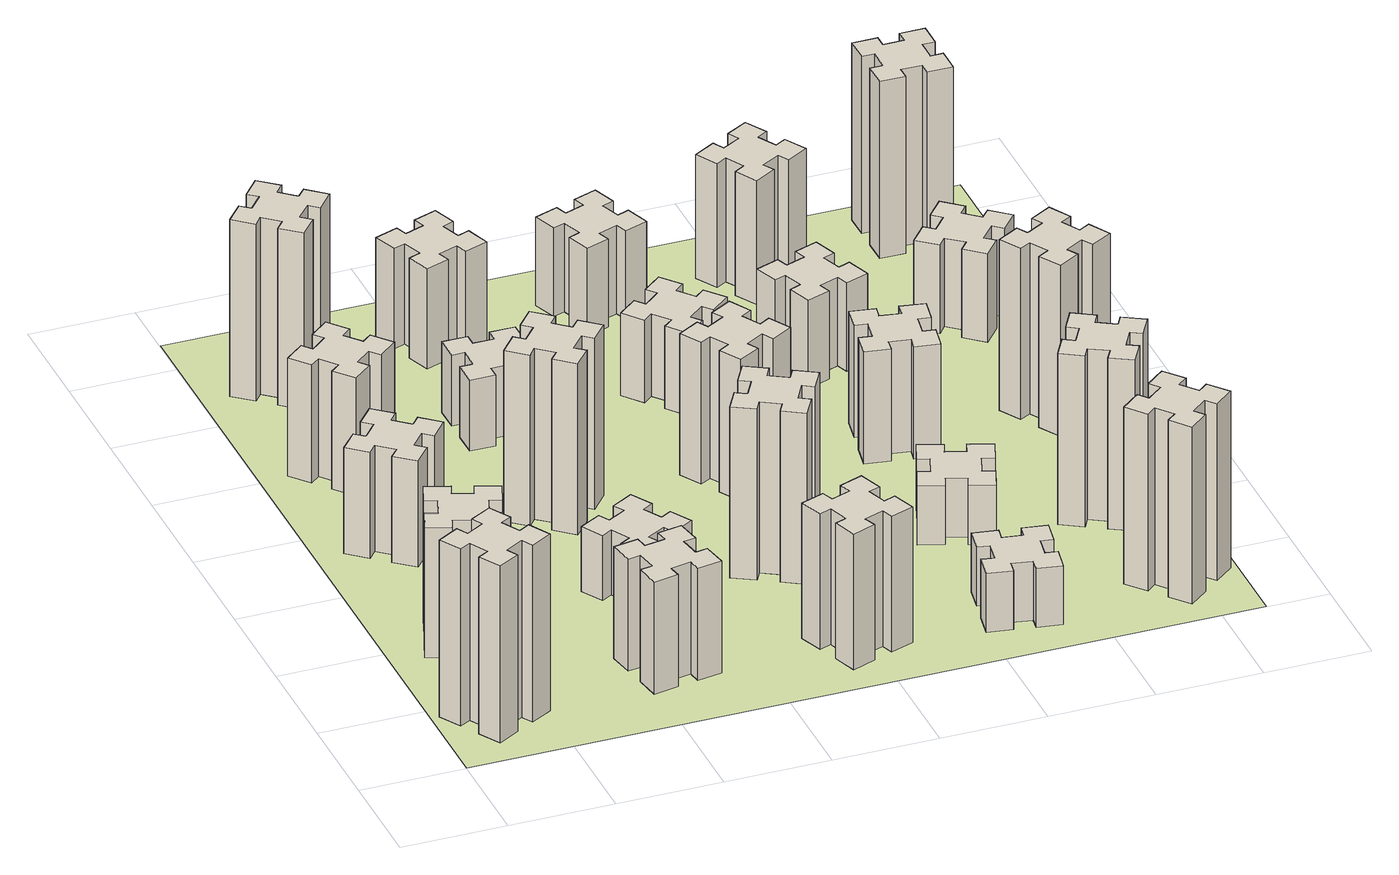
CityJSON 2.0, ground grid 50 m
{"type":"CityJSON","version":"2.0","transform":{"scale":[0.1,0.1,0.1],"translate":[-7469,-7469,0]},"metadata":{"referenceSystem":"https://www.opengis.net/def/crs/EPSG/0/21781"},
"CityObjects":{
"building1":{"type":"Building","attributes":{"class":"1000","function":"1000","usage":"1000","yearOfConstruction":2016,"roofType":"1000","measuredHeight":90,"storeysAboveGround":30,"storeysBelowGround":0},"geometry":[{"type":"Solid","lod":"1","boundaries":[[[[0,1,2,3,4,5,6,7,8,9,10,11,12,13,14,15,16,17,18,19]],[[17,16,20,21]],[[16,15,22,20]],[[15,14,23,22]],[[14,13,24,23]],[[13,12,25,24]],[[12,11,26,25]],[[11,10,27,26]],[[10,9,28,27]],[[9,8,29,28]],[[8,7,30,29]],[[7,6,31,30]],[[6,5,32,31]],[[5,4,33,32]],[[4,3,34,33]],[[3,2,35,34]],[[2,1,36,35]],[[1,0,37,36]],[[0,19,38,37]],[[19,18,39,38]],[[18,17,21,39]],[[24,25,26,27,28,29,30,31,32,33,34,35,36,37,38,39,21,20,22,23]]]]}]},
"building2":{"type":"Building","attributes":{"class":"1000","function":"1000","usage":"1000","yearOfConstruction":2016,"roofType":"1000","measuredHeight":66,"storeysAboveGround":30,"storeysBelowGround":0},"geometry":[{"type":"Solid","lod":"1","boundaries":[[[[40,41,42,43,44,45,46,47,48,49,50,51,52,53,54,55,56,57,58,59]],[[57,56,60,61]],[[56,55,62,60]],[[55,54,63,62]],[[54,53,64,63]],[[53,52,65,64]],[[52,51,66,65]],[[51,50,67,66]],[[50,49,68,67]],[[49,48,69,68]],[[48,47,70,69]],[[47,46,71,70]],[[46,45,72,71]],[[45,44,73,72]],[[44,43,74,73]],[[43,42,75,74]],[[42,41,76,75]],[[41,40,77,76]],[[40,59,78,77]],[[59,58,79,78]],[[58,57,61,79]],[[64,65,66,67,68,69,70,71,72,73,74,75,76,77,78,79,61,60,62,63]]]]}]},
"building3":{"type":"Building","attributes":{"class":"1000","function":"1000","usage":"1000","yearOfConstruction":2016,"roofType":"1000","measuredHeight":54,"storeysAboveGround":30,"storeysBelowGround":0},"geometry":[{"type":"Solid","lod":"1","boundaries":[[[[80,81,82,83,84,85,86,87,88,89,90,91,92,93,94,95,96,97,98,99]],[[97,96,100,101]],[[96,95,102,100]],[[95,94,103,102]],[[94,93,104,103]],[[93,92,105,104]],[[92,91,106,105]],[[91,90,107,106]],[[90,89,108,107]],[[89,88,109,108]],[[88,87,110,109]],[[87,86,111,110]],[[86,85,112,111]],[[85,84,113,112]],[[84,83,114,113]],[[83,82,115,114]],[[82,81,116,115]],[[81,80,117,116]],[[80,99,118,117]],[[99,98,119,118]],[[98,97,101,119]],[[104,105,106,107,108,109,110,111,112,113,114,115,116,117,118,119,101,100,102,103]]]]}]},
"building4":{"type":"Building","attributes":{"class":"1000","function":"1000","usage":"1000","yearOfConstruction":2016,"roofType":"1000","measuredHeight":60,"storeysAboveGround":30,"storeysBelowGround":0},"geometry":[{"type":"Solid","lod":"1","boundaries":[[[[120,121,122,123,124,125,126,127,128,129,130,131,132,133,134,135,136,137,138,139]],[[137,136,140,141]],[[136,135,142,140]],[[135,134,143,142]],[[134,133,144,143]],[[133,132,145,144]],[[132,131,146,145]],[[131,130,147,146]],[[130,129,148,147]],[[129,128,149,148]],[[128,127,150,149]],[[127,126,151,150]],[[126,125,152,151]],[[125,124,153,152]],[[124,123,154,153]],[[123,122,155,154]],[[122,121,156,155]],[[121,120,157,156]],[[120,139,158,157]],[[139,138,159,158]],[[138,137,141,159]],[[144,145,146,147,148,149,150,151,152,153,154,155,156,157,158,159,141,140,142,143]]]]}]},
"building5":{"type":"Building","attributes":{"class":"1000","function":"1000","usage":"1000","yearOfConstruction":2016,"roofType":"1000","measuredHeight":57,"storeysAboveGround":30,"storeysBelowGround":0},"geometry":[{"type":"Solid","lod":"1","boundaries":[[[[160,161,162,163,164,165,166,167,168,169,170,171,172,173,174,175,176,177,178,179]],[[177,176,180,181]],[[176,175,182,180]],[[175,174,183,182]],[[174,173,184,183]],[[173,172,185,184]],[[172,171,186,185]],[[171,170,187,186]],[[170,169,188,187]],[[169,168,189,188]],[[168,167,190,189]],[[167,166,191,190]],[[166,165,192,191]],[[165,164,193,192]],[[164,163,194,193]],[[163,162,195,194]],[[162,161,196,195]],[[161,160,197,196]],[[160,179,198,197]],[[179,178,199,198]],[[178,177,181,199]],[[184,185,186,187,188,189,190,191,192,193,194,195,196,197,198,199,181,180,182,183]]]]}]},
"building6":{"type":"Building","attributes":{"class":"1000","function":"1000","usage":"1000","yearOfConstruction":2016,"roofType":"1000","measuredHeight":90,"storeysAboveGround":30,"storeysBelowGround":0},"geometry":[{"type":"Solid","lod":"1","boundaries":[[[[200,201,202,203,204,205,206,207,208,209,210,211,212,213,214,215,216,217,218,219]],[[217,216,220,221]],[[216,215,222,220]],[[215,214,223,222]],[[214,213,224,223]],[[213,212,225,224]],[[212,211,226,225]],[[211,210,227,226]],[[210,209,228,227]],[[209,208,229,228]],[[208,207,230,229]],[[207,206,231,230]],[[206,205,232,231]],[[205,204,233,232]],[[204,203,234,233]],[[203,202,235,234]],[[202,201,236,235]],[[201,200,237,236]],[[200,219,238,237]],[[219,218,239,238]],[[218,217,221,239]],[[224,225,226,227,228,229,230,231,232,233,234,235,236,237,238,239,221,220,222,223]]]]}]},
"building7":{"type":"Building","attributes":{"class":"1000","function":"1000","usage":"1000","yearOfConstruction":2016,"roofType":"1000","measuredHeight":33,"storeysAboveGround":30,"storeysBelowGround":0},"geometry":[{"type":"Solid","lod":"1","boundaries":[[[[240,241,242,243,244,245,246,247,248,249,250,251,252,253,254,255,256,257,258,259]],[[257,256,260,261]],[[256,255,262,260]],[[255,254,263,262]],[[254,253,264,263]],[[253,252,265,264]],[[252,251,266,265]],[[251,250,267,266]],[[250,249,268,267]],[[249,248,269,268]],[[248,247,270,269]],[[247,246,271,270]],[[246,245,272,271]],[[245,244,273,272]],[[244,243,274,273]],[[243,242,275,274]],[[242,241,276,275]],[[241,240,277,276]],[[240,259,278,277]],[[259,258,279,278]],[[258,257,261,279]],[[264,265,266,267,268,269,270,271,272,273,274,275,276,277,278,279,261,260,262,263]]]]}]},
"building8":{"type":"Building","attributes":{"class":"1000","function":"1000","usage":"1000","yearOfConstruction":2016,"roofType":"1000","measuredHeight":87,"storeysAboveGround":30,"storeysBelowGround":0},"geometry":[{"type":"Solid","lod":"1","boundaries":[[[[280,281,282,283,284,285,286,287,288,289,290,291,292,293,294,295,296,297,298,299]],[[297,296,300,301]],[[296,295,302,300]],[[295,294,303,302]],[[294,293,304,303]],[[293,292,305,304]],[[292,291,306,305]],[[291,290,307,306]],[[290,289,308,307]],[[289,288,309,308]],[[288,287,310,309]],[[287,286,311,310]],[[286,285,312,311]],[[285,284,313,312]],[[284,283,314,313]],[[283,282,315,314]],[[282,281,316,315]],[[281,280,317,316]],[[280,299,318,317]],[[299,298,319,318]],[[298,297,301,319]],[[304,305,306,307,308,309,310,311,312,313,314,315,316,317,318,319,301,300,302,303]]]]}]},
"building9":{"type":"Building","attributes":{"class":"1000","function":"1000","usage":"1000","yearOfConstruction":2016,"roofType":"1000","measuredHeight":36,"storeysAboveGround":30,"storeysBelowGround":0},"geometry":[{"type":"Solid","lod":"1","boundaries":[[[[320,321,322,323,324,325,326,327,328,329,330,331,332,333,334,335,336,337,338,339]],[[337,336,340,341]],[[336,335,342,340]],[[335,334,343,342]],[[334,333,344,343]],[[333,332,345,344]],[[332,331,346,345]],[[331,330,347,346]],[[330,329,348,347]],[[329,328,349,348]],[[328,327,350,349]],[[327,326,351,350]],[[326,325,352,351]],[[325,324,353,352]],[[324,323,354,353]],[[323,322,355,354]],[[322,321,356,355]],[[321,320,357,356]],[[320,339,358,357]],[[339,338,359,358]],[[338,337,341,359]],[[344,345,346,347,348,349,350,351,352,353,354,355,356,357,358,359,341,340,342,343]]]]}]},
"building10":{"type":"Building","attributes":{"class":"1000","function":"1000","usage":"1000","yearOfConstruction":2016,"roofType":"1000","measuredHeight":69,"storeysAboveGround":30,"storeysBelowGround":0},"geometry":[{"type":"Solid","lod":"1","boundaries":[[[[360,361,362,363,364,365,366,367,368,369,370,371,372,373,374,375,376,377,378,379]],[[377,376,380,381]],[[376,375,382,380]],[[375,374,383,382]],[[374,373,384,383]],[[373,372,385,384]],[[372,371,386,385]],[[371,370,387,386]],[[370,369,388,387]],[[369,368,389,388]],[[368,367,390,389]],[[367,366,391,390]],[[366,365,392,391]],[[365,364,393,392]],[[364,363,394,393]],[[363,362,395,394]],[[362,361,396,395]],[[361,360,397,396]],[[360,379,398,397]],[[379,378,399,398]],[[378,377,381,399]],[[384,385,386,387,388,389,390,391,392,393,394,395,396,397,398,399,381,380,382,383]]]]}]},
"building11":{"type":"Building","attributes":{"class":"1000","function":"1000","usage":"1000","yearOfConstruction":2016,"roofType":"1000","measuredHeight":51,"storeysAboveGround":30,"storeysBelowGround":0},"geometry":[{"type":"Solid","lod":"1","boundaries":[[[[400,401,402,403,404,405,406,407,408,409,410,411,412,413,414,415,416,417,418,419]],[[417,416,420,421]],[[416,415,422,420]],[[415,414,423,422]],[[414,413,424,423]],[[413,412,425,424]],[[412,411,426,425]],[[411,410,427,426]],[[410,409,428,427]],[[409,408,429,428]],[[408,407,430,429]],[[407,406,431,430]],[[406,405,432,431]],[[405,404,433,432]],[[404,403,434,433]],[[403,402,435,434]],[[402,401,436,435]],[[401,400,437,436]],[[400,419,438,437]],[[419,418,439,438]],[[418,417,421,439]],[[424,425,426,427,428,429,430,431,432,433,434,435,436,437,438,439,421,420,422,423]]]]}]},
"building12":{"type":"Building","attributes":{"class":"1000","function":"1000","usage":"1000","yearOfConstruction":2016,"roofType":"1000","measuredHeight":87,"storeysAboveGround":30,"storeysBelowGround":0},"geometry":[{"type":"Solid","lod":"1","boundaries":[[[[440,441,442,443,444,445,446,447,448,449,450,451,452,453,454,455,456,457,458,459]],[[457,456,460,461]],[[456,455,462,460]],[[455,454,463,462]],[[454,453,464,463]],[[453,452,465,464]],[[452,451,466,465]],[[451,450,467,466]],[[450,449,468,467]],[[449,448,469,468]],[[448,447,470,469]],[[447,446,471,470]],[[446,445,472,471]],[[445,444,473,472]],[[444,443,474,473]],[[443,442,475,474]],[[442,441,476,475]],[[441,440,477,476]],[[440,459,478,477]],[[459,458,479,478]],[[458,457,461,479]],[[464,465,466,467,468,469,470,471,472,473,474,475,476,477,478,479,461,460,462,463]]]]}]},
"building13":{"type":"Building","attributes":{"class":"1000","function":"1000","usage":"1000","yearOfConstruction":2016,"roofType":"1000","measuredHeight":72,"storeysAboveGround":30,"storeysBelowGround":0},"geometry":[{"type":"Solid","lod":"1","boundaries":[[[[480,481,482,483,484,485,486,487,488,489,490,491,492,493,494,495,496,497,498,499]],[[497,496,500,501]],[[496,495,502,500]],[[495,494,503,502]],[[494,493,504,503]],[[493,492,505,504]],[[492,491,506,505]],[[491,490,507,506]],[[490,489,508,507]],[[489,488,509,508]],[[488,487,510,509]],[[487,486,511,510]],[[486,485,512,511]],[[485,484,513,512]],[[484,483,514,513]],[[483,482,515,514]],[[482,481,516,515]],[[481,480,517,516]],[[480,499,518,517]],[[499,498,519,518]],[[498,497,501,519]],[[504,505,506,507,508,509,510,511,512,513,514,515,516,517,518,519,501,500,502,503]]]]}]},
"building14":{"type":"Building","attributes":{"class":"1000","function":"1000","usage":"1000","yearOfConstruction":2016,"roofType":"1000","measuredHeight":42,"storeysAboveGround":30,"storeysBelowGround":0},"geometry":[{"type":"Solid","lod":"1","boundaries":[[[[520,521,522,523,524,525,526,527,528,529,530,531,532,533,534,535,536,537,538,539]],[[537,536,540,541]],[[536,535,542,540]],[[535,534,543,542]],[[534,533,544,543]],[[533,532,545,544]],[[532,531,546,545]],[[531,530,547,546]],[[530,529,548,547]],[[529,528,549,548]],[[528,527,550,549]],[[527,526,551,550]],[[526,525,552,551]],[[525,524,553,552]],[[524,523,554,553]],[[523,522,555,554]],[[522,521,556,555]],[[521,520,557,556]],[[520,539,558,557]],[[539,538,559,558]],[[538,537,541,559]],[[544,545,546,547,548,549,550,551,552,553,554,555,556,557,558,559,541,540,542,543]]]]}]},
"building15":{"type":"Building","attributes":{"class":"1000","function":"1000","usage":"1000","yearOfConstruction":2016,"roofType":"1000","measuredHeight":30,"storeysAboveGround":30,"storeysBelowGround":0},"geometry":[{"type":"Solid","lod":"1","boundaries":[[[[560,561,562,563,564,565,566,567,568,569,570,571,572,573,574,575,576,577,578,579]],[[577,576,580,581]],[[576,575,582,580]],[[575,574,583,582]],[[574,573,584,583]],[[573,572,585,584]],[[572,571,586,585]],[[571,570,587,586]],[[570,569,588,587]],[[569,568,589,588]],[[568,567,590,589]],[[567,566,591,590]],[[566,565,592,591]],[[565,564,593,592]],[[564,563,594,593]],[[563,562,595,594]],[[562,561,596,595]],[[561,560,597,596]],[[560,579,598,597]],[[579,578,599,598]],[[578,577,581,599]],[[584,585,586,587,588,589,590,591,592,593,594,595,596,597,598,599,581,580,582,583]]]]}]},
"building16":{"type":"Building","attributes":{"class":"1000","function":"1000","usage":"1000","yearOfConstruction":2016,"roofType":"1000","measuredHeight":45,"storeysAboveGround":30,"storeysBelowGround":0},"geometry":[{"type":"Solid","lod":"1","boundaries":[[[[600,601,602,603,604,605,606,607,608,609,610,611,612,613,614,615,616,617,618,619]],[[617,616,620,621]],[[616,615,622,620]],[[615,614,623,622]],[[614,613,624,623]],[[613,612,625,624]],[[612,611,626,625]],[[611,610,627,626]],[[610,609,628,627]],[[609,608,629,628]],[[608,607,630,629]],[[607,606,631,630]],[[606,605,632,631]],[[605,604,633,632]],[[604,603,634,633]],[[603,602,635,634]],[[602,601,636,635]],[[601,600,637,636]],[[600,619,638,637]],[[619,618,639,638]],[[618,617,621,639]],[[624,625,626,627,628,629,630,631,632,633,634,635,636,637,638,639,621,620,622,623]]]]}]},
"building17":{"type":"Building","attributes":{"class":"1000","function":"1000","usage":"1000","yearOfConstruction":2016,"roofType":"1000","measuredHeight":30,"storeysAboveGround":30,"storeysBelowGround":0},"geometry":[{"type":"Solid","lod":"1","boundaries":[[[[640,641,642,643,644,645,646,647,648,649,650,651,652,653,654,655,656,657,658,659]],[[657,656,660,661]],[[656,655,662,660]],[[655,654,663,662]],[[654,653,664,663]],[[653,652,665,664]],[[652,651,666,665]],[[651,650,667,666]],[[650,649,668,667]],[[649,648,669,668]],[[648,647,670,669]],[[647,646,671,670]],[[646,645,672,671]],[[645,644,673,672]],[[644,643,674,673]],[[643,642,675,674]],[[642,641,676,675]],[[641,640,677,676]],[[640,659,678,677]],[[659,658,679,678]],[[658,657,661,679]],[[664,665,666,667,668,669,670,671,672,673,674,675,676,677,678,679,661,660,662,663]]]]}]},
"building18":{"type":"Building","attributes":{"class":"1000","function":"1000","usage":"1000","yearOfConstruction":2016,"roofType":"1000","measuredHeight":57,"storeysAboveGround":30,"storeysBelowGround":0},"geometry":[{"type":"Solid","lod":"1","boundaries":[[[[680,681,682,683,684,685,686,687,688,689,690,691,692,693,694,695,696,697,698,699]],[[697,696,700,701]],[[696,695,702,700]],[[695,694,703,702]],[[694,693,704,703]],[[693,692,705,704]],[[692,691,706,705]],[[691,690,707,706]],[[690,689,708,707]],[[689,688,709,708]],[[688,687,710,709]],[[687,686,711,710]],[[686,685,712,711]],[[685,684,713,712]],[[684,683,714,713]],[[683,682,715,714]],[[682,681,716,715]],[[681,680,717,716]],[[680,699,718,717]],[[699,698,719,718]],[[698,697,701,719]],[[704,705,706,707,708,709,710,711,712,713,714,715,716,717,718,719,701,700,702,703]]]]}]},
"building19":{"type":"Building","attributes":{"class":"1000","function":"1000","usage":"1000","yearOfConstruction":2016,"roofType":"1000","measuredHeight":45,"storeysAboveGround":30,"storeysBelowGround":0},"geometry":[{"type":"Solid","lod":"1","boundaries":[[[[720,721,722,723,724,725,726,727,728,729,730,731,732,733,734,735,736,737,738,739]],[[737,736,740,741]],[[736,735,742,740]],[[735,734,743,742]],[[734,733,744,743]],[[733,732,745,744]],[[732,731,746,745]],[[731,730,747,746]],[[730,729,748,747]],[[729,728,749,748]],[[728,727,750,749]],[[727,726,751,750]],[[726,725,752,751]],[[725,724,753,752]],[[724,723,754,753]],[[723,722,755,754]],[[722,721,756,755]],[[721,720,757,756]],[[720,739,758,757]],[[739,738,759,758]],[[738,737,741,759]],[[744,745,746,747,748,749,750,751,752,753,754,755,756,757,758,759,741,740,742,743]]]]}]},
"building20":{"type":"Building","attributes":{"class":"1000","function":"1000","usage":"1000","yearOfConstruction":2016,"roofType":"1000","measuredHeight":90,"storeysAboveGround":30,"storeysBelowGround":0},"geometry":[{"type":"Solid","lod":"1","boundaries":[[[[760,761,762,763,764,765,766,767,768,769,770,771,772,773,774,775,776,777,778,779]],[[777,776,780,781]],[[776,775,782,780]],[[775,774,783,782]],[[774,773,784,783]],[[773,772,785,784]],[[772,771,786,785]],[[771,770,787,786]],[[770,769,788,787]],[[769,768,789,788]],[[768,767,790,789]],[[767,766,791,790]],[[766,765,792,791]],[[765,764,793,792]],[[764,763,794,793]],[[763,762,795,794]],[[762,761,796,795]],[[761,760,797,796]],[[760,779,798,797]],[[779,778,799,798]],[[778,777,781,799]],[[784,785,786,787,788,789,790,791,792,793,794,795,796,797,798,799,781,780,782,783]]]]}]},
"building21":{"type":"Building","attributes":{"class":"1000","function":"1000","usage":"1000","yearOfConstruction":2016,"roofType":"1000","measuredHeight":63,"storeysAboveGround":30,"storeysBelowGround":0},"geometry":[{"type":"Solid","lod":"1","boundaries":[[[[800,801,802,803,804,805,806,807,808,809,810,811,812,813,814,815,816,817,818,819]],[[817,816,820,821]],[[816,815,822,820]],[[815,814,823,822]],[[814,813,824,823]],[[813,812,825,824]],[[812,811,826,825]],[[811,810,827,826]],[[810,809,828,827]],[[809,808,829,828]],[[808,807,830,829]],[[807,806,831,830]],[[806,805,832,831]],[[805,804,833,832]],[[804,803,834,833]],[[803,802,835,834]],[[802,801,836,835]],[[801,800,837,836]],[[800,819,838,837]],[[819,818,839,838]],[[818,817,821,839]],[[824,825,826,827,828,829,830,831,832,833,834,835,836,837,838,839,821,820,822,823]]]]}]},
"building22":{"type":"Building","attributes":{"class":"1000","function":"1000","usage":"1000","yearOfConstruction":2016,"roofType":"1000","measuredHeight":87,"storeysAboveGround":30,"storeysBelowGround":0},"geometry":[{"type":"Solid","lod":"1","boundaries":[[[[840,841,842,843,844,845,846,847,848,849,850,851,852,853,854,855,856,857,858,859]],[[857,856,860,861]],[[856,855,862,860]],[[855,854,863,862]],[[854,853,864,863]],[[853,852,865,864]],[[852,851,866,865]],[[851,850,867,866]],[[850,849,868,867]],[[849,848,869,868]],[[848,847,870,869]],[[847,846,871,870]],[[846,845,872,871]],[[845,844,873,872]],[[844,843,874,873]],[[843,842,875,874]],[[842,841,876,875]],[[841,840,877,876]],[[840,859,878,877]],[[859,858,879,878]],[[858,857,861,879]],[[864,865,866,867,868,869,870,871,872,873,874,875,876,877,878,879,861,860,862,863]]]]}]},
"building23":{"type":"Building","attributes":{"class":"1000","function":"1000","usage":"1000","yearOfConstruction":2016,"roofType":"1000","measuredHeight":87,"storeysAboveGround":30,"storeysBelowGround":0},"geometry":[{"type":"Solid","lod":"1","boundaries":[[[[880,881,882,883,884,885,886,887,888,889,890,891,892,893,894,895,896,897,898,899]],[[897,896,900,901]],[[896,895,902,900]],[[895,894,903,902]],[[894,893,904,903]],[[893,892,905,904]],[[892,891,906,905]],[[891,890,907,906]],[[890,889,908,907]],[[889,888,909,908]],[[888,887,910,909]],[[887,886,911,910]],[[886,885,912,911]],[[885,884,913,912]],[[884,883,914,913]],[[883,882,915,914]],[[882,881,916,915]],[[881,880,917,916]],[[880,899,918,917]],[[899,898,919,918]],[[898,897,901,919]],[[904,905,906,907,908,909,910,911,912,913,914,915,916,917,918,919,901,900,902,903]]]]}]},
"building24":{"type":"Building","attributes":{"class":"1000","function":"1000","usage":"1000","yearOfConstruction":2016,"roofType":"1000","measuredHeight":45,"storeysAboveGround":30,"storeysBelowGround":0},"geometry":[{"type":"Solid","lod":"1","boundaries":[[[[920,921,922,923,924,925,926,927,928,929,930,931,932,933,934,935,936,937,938,939]],[[937,936,940,941]],[[936,935,942,940]],[[935,934,943,942]],[[934,933,944,943]],[[933,932,945,944]],[[932,931,946,945]],[[931,930,947,946]],[[930,929,948,947]],[[929,928,949,948]],[[928,927,950,949]],[[927,926,951,950]],[[926,925,952,951]],[[925,924,953,952]],[[924,923,954,953]],[[923,922,955,954]],[[922,921,956,955]],[[921,920,957,956]],[[920,939,958,957]],[[939,938,959,958]],[[938,937,941,959]],[[944,945,946,947,948,949,950,951,952,953,954,955,956,957,958,959,941,940,942,943]]]]}]},
"building25":{"type":"Building","attributes":{"class":"1000","function":"1000","usage":"1000","yearOfConstruction":2016,"roofType":"1000","measuredHeight":90,"storeysAboveGround":30,"storeysBelowGround":0},"geometry":[{"type":"Solid","lod":"1","boundaries":[[[[960,961,962,963,964,965,966,967,968,969,970,971,972,973,974,975,976,977,978,979]],[[977,976,980,981]],[[976,975,982,980]],[[975,974,983,982]],[[974,973,984,983]],[[973,972,985,984]],[[972,971,986,985]],[[971,970,987,986]],[[970,969,988,987]],[[969,968,989,988]],[[968,967,990,989]],[[967,966,991,990]],[[966,965,992,991]],[[965,964,993,992]],[[964,963,994,993]],[[963,962,995,994]],[[962,961,996,995]],[[961,960,997,996]],[[960,979,998,997]],[[979,978,999,998]],[[978,977,981,999]],[[984,985,986,987,988,989,990,991,992,993,994,995,996,997,998,999,981,980,982,983]]]]}]},
"landuse1":{"type":"LandUse","attributes":{"name":"plot1","function":"1010"},"geometry":[{"type":"MultiSurface","lod":"1","boundaries":[[[1000,1001,1002,1003]]]}]}
},
"vertices":[
[155,364,0],[205,277,0],[153,247,0],[213,143,0],[317,203,0],[287,255,0],[374,305,0],[404,253,0],[508,313,0],[448,417,0],[396,387,0],[346,474,0],[398,504,0],[338,608,0],[234,548,0],[264,496,0],[177,446,0],[147,498,0],[43,438,0],[103,334,0],[177,446,900],[147,498,900],[264,496,900],[234,548,900],[338,608,900],[398,504,900],[346,474,900],[396,387,900],[448,417,900],[508,313,900],[404,253,900],[374,305,900],[287,255,900],[317,203,900],[213,143,900],[153,247,900],[205,277,900],[155,364,900],[103,334,900],[43,438,900],
[289,1100,0],[255,1006,0],[199,1027,0],[157,914,0],[270,873,0],[291,929,0],[385,895,0],[364,839,0],[477,797,0],[518,910,0],[462,931,0],[496,1025,0],[552,1004,0],[593,1117,0],[480,1158,0],[460,1102,0],[366,1136,0],[387,1192,0],[274,1233,0],[233,1120,0],[366,1136,660],[387,1192,660],[460,1102,660],[480,1158,660],[593,1117,660],[552,1004,660],[496,1025,660],[462,931,660],[518,910,660],[477,797,660],[364,839,660],[385,895,660],[291,929,660],[270,873,660],[157,914,660],[199,1027,660],[255,1006,660],[289,1100,660],[233,1120,660],[274,1233,660],
[484,1907,0],[408,1972,0],[446,2018,0],[354,2095,0],[277,2003,0],[323,1964,0],[259,1888,0],[213,1926,0],[136,1834,0],[228,1757,0],[266,1803,0],[343,1739,0],[304,1693,0],[396,1616,0],[473,1708,0],[427,1746,0],[492,1823,0],[538,1784,0],[615,1876,0],[523,1953,0],[492,1823,540],[538,1784,540],[427,1746,540],[473,1708,540],[396,1616,540],[304,1693,540],[343,1739,540],[266,1803,540],[228,1757,540],[136,1834,540],[213,1926,540],[259,1888,540],[323,1964,540],[277,2003,540],[354,2095,540],[446,2018,540],[408,1972,540],[484,1907,540],[523,1953,540],[615,1876,540],
[492,2528,0],[427,2604,0],[473,2643,0],[396,2735,0],[304,2658,0],[343,2612,0],[266,2547,0],[228,2593,0],[136,2516,0],[213,2424,0],[259,2463,0],[323,2386,0],[277,2348,0],[354,2256,0],[446,2333,0],[408,2379,0],[484,2443,0],[523,2397,0],[615,2474,0],[538,2566,0],[484,2443,600],[523,2397,600],[408,2379,600],[446,2333,600],[354,2256,600],[277,2348,600],[323,2386,600],[259,2463,600],[213,2424,600],[136,2516,600],[228,2593,600],[266,2547,600],[343,2612,600],[304,2658,600],[396,2735,600],[473,2643,600],[427,2604,600],[492,2528,600],[538,2566,600],[615,2474,600],
[1085,358,0],[1184,376,0],[1194,317,0],[1312,337,0],[1291,456,0],[1232,445,0],[1215,544,0],[1274,554,0],[1253,672,0],[1135,651,0],[1145,592,0],[1047,575,0],[1037,634,0],[918,613,0],[939,495,0],[998,505,0],[1016,407,0],[957,397,0],[977,278,0],[1096,299,0],[1016,407,570],[957,397,570],[998,505,570],[939,495,570],[918,613,570],[1037,634,570],[1047,575,570],[1145,592,570],[1135,651,570],[1253,672,570],[1274,554,570],[1215,544,570],[1232,445,570],[1291,456,570],[1312,337,570],[1194,317,570],[1184,376,570],[1085,358,570],[1096,299,570],[977,278,570],
[484,3287,0],[408,3352,0],[446,3398,0],[354,3475,0],[277,3383,0],[323,3344,0],[259,3268,0],[213,3306,0],[136,3214,0],[228,3137,0],[266,3183,0],[343,3119,0],[304,3073,0],[396,2996,0],[473,3088,0],[427,3126,0],[492,3203,0],[538,3164,0],[615,3256,0],[523,3333,0],[492,3203,900],[538,3164,900],[427,3126,900],[473,3088,900],[396,2996,900],[304,3073,900],[343,3119,900],[266,3183,900],[228,3137,900],[136,3214,900],[213,3306,900],[259,3268,900],[323,3344,900],[277,3383,900],[354,3475,900],[446,3398,900],[408,3352,900],[484,3287,900],[523,3333,900],[615,3256,900],
[1204,1236,0],[1117,1186,0],[1087,1238,0],[983,1178,0],[1043,1074,0],[1095,1104,0],[1145,1017,0],[1093,987,0],[1153,883,0],[1257,943,0],[1227,995,0],[1314,1045,0],[1344,993,0],[1448,1053,0],[1388,1157,0],[1336,1127,0],[1286,1214,0],[1338,1244,0],[1278,1348,0],[1174,1288,0],[1286,1214,330],[1338,1244,330],[1336,1127,330],[1388,1157,330],[1448,1053,330],[1344,993,330],[1314,1045,330],[1227,995,330],[1257,943,330],[1153,883,330],[1093,987,330],[1145,1017,330],[1095,1104,330],[1043,1074,330],[983,1178,330],[1087,1238,330],[1117,1186,330],[1204,1236,330],[1174,1288,330],[1278,1348,330],
[1006,1803,0],[1083,1739,0],[1044,1693,0],[1136,1616,0],[1213,1708,0],[1167,1746,0],[1232,1823,0],[1278,1784,0],[1355,1876,0],[1263,1953,0],[1224,1907,0],[1148,1972,0],[1186,2018,0],[1094,2095,0],[1017,2003,0],[1063,1964,0],[999,1888,0],[953,1926,0],[876,1834,0],[968,1757,0],[999,1888,870],[953,1926,870],[1063,1964,870],[1017,2003,870],[1094,2095,870],[1186,2018,870],[1148,1972,870],[1224,1907,870],[1263,1953,870],[1355,1876,870],[1278,1784,870],[1232,1823,870],[1167,1746,870],[1213,1708,870],[1136,1616,870],[1044,1693,870],[1083,1739,870],[1006,1803,870],[968,1757,870],[876,1834,870],
[1165,2705,0],[1065,2705,0],[1065,2765,0],[945,2765,0],[945,2645,0],[1005,2645,0],[1005,2545,0],[945,2545,0],[945,2425,0],[1065,2425,0],[1065,2485,0],[1165,2485,0],[1165,2425,0],[1285,2425,0],[1285,2545,0],[1225,2545,0],[1225,2645,0],[1285,2645,0],[1285,2765,0],[1165,2765,0],[1225,2645,360],[1285,2645,360],[1225,2545,360],[1285,2545,360],[1285,2425,360],[1165,2425,360],[1165,2485,360],[1065,2485,360],[1065,2425,360],[945,2425,360],[945,2545,360],[1005,2545,360],[1005,2645,360],[945,2645,360],[945,2765,360],[1065,2765,360],[1065,2705,360],[1165,2705,360],[1165,2765,360],[1285,2765,360],
[1965,496,0],[1871,462,0],[1850,518,0],[1737,477,0],[1779,364,0],[1835,385,0],[1869,291,0],[1813,270,0],[1854,157,0],[1967,199,0],[1946,255,0],[2040,289,0],[2060,233,0],[2173,274,0],[2132,387,0],[2076,366,0],[2042,460,0],[2098,480,0],[2057,593,0],[1944,552,0],[2042,460,690],[2098,480,690],[2076,366,690],[2132,387,690],[2173,274,690],[2060,233,690],[2040,289,690],[1946,255,690],[1967,199,690],[1854,157,690],[1813,270,690],[1869,291,690],[1835,385,690],[1779,364,690],[1737,477,690],[1850,518,690],[1871,462,690],[1965,496,690],[1944,552,690],[2057,593,690],
[1125,3456,0],[1031,3422,0],[1010,3478,0],[897,3437,0],[939,3324,0],[995,3345,0],[1029,3251,0],[973,3230,0],[1014,3117,0],[1127,3159,0],[1106,3215,0],[1200,3249,0],[1220,3193,0],[1333,3234,0],[1292,3347,0],[1236,3326,0],[1202,3420,0],[1258,3440,0],[1217,3553,0],[1104,3512,0],[1202,3420,510],[1258,3440,510],[1236,3326,510],[1292,3347,510],[1333,3234,510],[1220,3193,510],[1200,3249,510],[1106,3215,510],[1127,3159,510],[1014,3117,510],[973,3230,510],[1029,3251,510],[995,3345,510],[939,3324,510],[897,3437,510],[1010,3478,510],[1031,3422,510],[1125,3456,510],[1104,3512,510],[1217,3553,510],
[1926,1017,0],[1976,1104,0],[2028,1074,0],[2088,1178,0],[1984,1238,0],[1954,1186,0],[1867,1236,0],[1897,1288,0],[1793,1348,0],[1733,1244,0],[1785,1214,0],[1735,1127,0],[1683,1157,0],[1623,1053,0],[1727,993,0],[1757,1045,0],[1844,995,0],[1814,943,0],[1918,883,0],[1978,987,0],[1844,995,870],[1814,943,870],[1757,1045,870],[1727,993,870],[1623,1053,870],[1683,1157,870],[1735,1127,870],[1785,1214,870],[1733,1244,870],[1793,1348,870],[1897,1288,870],[1867,1236,870],[1954,1186,870],[1984,1238,870],[2088,1178,870],[2028,1074,870],[1976,1104,870],[1926,1017,870],[1978,987,870],[1918,883,870],
[1967,1735,0],[2054,1785,0],[2084,1733,0],[2188,1793,0],[2128,1897,0],[2076,1867,0],[2026,1954,0],[2078,1984,0],[2018,2088,0],[1914,2028,0],[1944,1976,0],[1857,1926,0],[1827,1978,0],[1723,1918,0],[1783,1814,0],[1835,1844,0],[1885,1757,0],[1833,1727,0],[1893,1623,0],[1997,1683,0],[1885,1757,720],[1833,1727,720],[1835,1844,720],[1783,1814,720],[1723,1918,720],[1827,1978,720],[1857,1926,720],[1944,1976,720],[1914,2028,720],[2018,2088,720],[2078,1984,720],[2026,1954,720],[2076,1867,720],[2128,1897,720],[2188,1793,720],[2084,1733,720],[2054,1785,720],[1967,1735,720],[1997,1683,720],[1893,1623,720],
[1988,2479,0],[2064,2543,0],[2103,2497,0],[2195,2574,0],[2118,2666,0],[2072,2628,0],[2007,2704,0],[2053,2743,0],[1976,2835,0],[1884,2758,0],[1923,2712,0],[1846,2647,0],[1808,2693,0],[1716,2616,0],[1793,2524,0],[1839,2563,0],[1903,2486,0],[1857,2448,0],[1934,2356,0],[2026,2433,0],[1903,2486,420],[1857,2448,420],[1839,2563,420],[1793,2524,420],[1716,2616,420],[1808,2693,420],[1846,2647,420],[1923,2712,420],[1884,2758,420],[1976,2835,420],[2053,2743,420],[2007,2704,420],[2072,2628,420],[2118,2666,420],[2195,2574,420],[2103,2497,420],[2064,2543,420],[1988,2479,420],[2026,2433,420],[1934,2356,420],
[2596,444,0],[2578,345,0],[2519,356,0],[2498,237,0],[2617,217,0],[2627,276,0],[2725,258,0],[2715,199,0],[2833,178,0],[2854,297,0],[2795,307,0],[2812,405,0],[2871,395,0],[2892,513,0],[2774,534,0],[2764,475,0],[2665,492,0],[2676,551,0],[2557,572,0],[2537,454,0],[2665,492,300],[2676,551,300],[2764,475,300],[2774,534,300],[2892,513,300],[2871,395,300],[2812,405,300],[2795,307,300],[2854,297,300],[2833,178,300],[2715,199,300],[2725,258,300],[2627,276,300],[2617,217,300],[2498,237,300],[2519,356,300],[2578,345,300],[2596,444,300],[2537,454,300],[2557,572,300],
[1865,3456,0],[1771,3422,0],[1750,3478,0],[1637,3437,0],[1679,3324,0],[1735,3345,0],[1769,3251,0],[1713,3230,0],[1754,3117,0],[1867,3159,0],[1846,3215,0],[1940,3249,0],[1960,3193,0],[2073,3234,0],[2032,3347,0],[1976,3326,0],[1942,3420,0],[1998,3440,0],[1957,3553,0],[1844,3512,0],[1942,3420,450],[1998,3440,450],[1976,3326,450],[2032,3347,450],[2073,3234,450],[1960,3193,450],[1940,3249,450],[1846,3215,450],[1867,3159,450],[1754,3117,450],[1713,3230,450],[1769,3251,450],[1735,3345,450],[1679,3324,450],[1637,3437,450],[1750,3478,450],[1771,3422,450],[1865,3456,450],[1844,3512,450],[1957,3553,450],
[2609,1200,0],[2575,1106,0],[2519,1127,0],[2477,1014,0],[2590,973,0],[2611,1029,0],[2705,995,0],[2684,939,0],[2797,897,0],[2838,1010,0],[2782,1031,0],[2816,1125,0],[2872,1104,0],[2913,1217,0],[2800,1258,0],[2780,1202,0],[2686,1236,0],[2707,1292,0],[2594,1333,0],[2553,1220,0],[2686,1236,300],[2707,1292,300],[2780,1202,300],[2800,1258,300],[2913,1217,300],[2872,1104,300],[2816,1125,300],[2782,1031,300],[2838,1010,300],[2797,897,300],[2684,939,300],[2705,995,300],[2611,1029,300],[2590,973,300],[2477,1014,300],[2519,1127,300],[2575,1106,300],[2609,1200,300],[2553,1220,300],[2594,1333,300],
[2627,1756,0],[2725,1738,0],[2715,1679,0],[2833,1658,0],[2854,1777,0],[2795,1787,0],[2812,1885,0],[2871,1875,0],[2892,1993,0],[2774,2014,0],[2764,1955,0],[2665,1972,0],[2676,2031,0],[2557,2052,0],[2537,1934,0],[2596,1924,0],[2578,1825,0],[2519,1836,0],[2498,1717,0],[2617,1697,0],[2578,1825,570],[2519,1836,570],[2596,1924,570],[2537,1934,570],[2557,2052,570],[2676,2031,570],[2665,1972,570],[2764,1955,570],[2774,2014,570],[2892,1993,570],[2871,1875,570],[2812,1885,570],[2795,1787,570],[2854,1777,570],[2833,1658,570],[2715,1679,570],[2725,1738,570],[2627,1756,570],[2617,1697,570],[2498,1717,570],
[2586,2475,0],[2680,2509,0],[2700,2453,0],[2813,2494,0],[2772,2607,0],[2716,2586,0],[2682,2680,0],[2738,2700,0],[2697,2813,0],[2584,2772,0],[2605,2716,0],[2511,2682,0],[2490,2738,0],[2377,2697,0],[2419,2584,0],[2475,2605,0],[2509,2511,0],[2453,2490,0],[2494,2377,0],[2607,2419,0],[2509,2511,450],[2453,2490,450],[2475,2605,450],[2419,2584,450],[2377,2697,450],[2490,2738,450],[2511,2682,450],[2605,2716,450],[2584,2772,450],[2697,2813,450],[2738,2700,450],[2682,2680,450],[2716,2586,450],[2772,2607,450],[2813,2494,450],[2700,2453,450],[2680,2509,450],[2586,2475,450],[2607,2419,450],[2494,2377,450],
[3468,259,0],[3544,323,0],[3583,277,0],[3675,354,0],[3598,446,0],[3552,408,0],[3487,484,0],[3533,523,0],[3456,615,0],[3364,538,0],[3403,492,0],[3326,427,0],[3288,473,0],[3196,396,0],[3273,304,0],[3319,343,0],[3383,266,0],[3337,228,0],[3414,136,0],[3506,213,0],[3383,266,900],[3337,228,900],[3319,343,900],[3273,304,900],[3196,396,900],[3288,473,900],[3326,427,900],[3403,492,900],[3364,538,900],[3456,615,900],[3533,523,900],[3487,484,900],[3552,408,900],[3598,446,900],[3675,354,900],[3583,277,900],[3544,323,900],[3468,259,900],[3506,213,900],[3414,136,900],
[2716,3347,0],[2666,3434,0],[2718,3464,0],[2658,3568,0],[2554,3508,0],[2584,3456,0],[2497,3406,0],[2467,3458,0],[2363,3398,0],[2423,3294,0],[2475,3324,0],[2525,3237,0],[2473,3207,0],[2533,3103,0],[2637,3163,0],[2607,3215,0],[2694,3265,0],[2724,3213,0],[2828,3273,0],[2768,3377,0],[2694,3265,630],[2724,3213,630],[2607,3215,630],[2637,3163,630],[2533,3103,630],[2473,3207,630],[2525,3237,630],[2475,3324,630],[2423,3294,630],[2363,3398,630],[2467,3458,630],[2497,3406,630],[2584,3456,630],[2554,3508,630],[2658,3568,630],[2718,3464,630],[2666,3434,630],[2716,3347,630],[2768,3377,630],[2828,3273,630],
[3434,1086,0],[3347,1136,0],[3377,1188,0],[3273,1248,0],[3213,1144,0],[3265,1114,0],[3215,1027,0],[3163,1057,0],[3103,953,0],[3207,893,0],[3237,945,0],[3324,895,0],[3294,843,0],[3398,783,0],[3458,887,0],[3406,917,0],[3456,1004,0],[3508,974,0],[3568,1078,0],[3464,1138,0],[3456,1004,870],[3508,974,870],[3406,917,870],[3458,887,870],[3398,783,870],[3294,843,870],[3324,895,870],[3237,945,870],[3207,893,870],[3103,953,870],[3163,1057,870],[3215,1027,870],[3265,1114,870],[3213,1144,870],[3273,1248,870],[3377,1188,870],[3347,1136,870],[3434,1086,870],[3464,1138,870],[3568,1078,870],
[3556,1867,0],[3506,1954,0],[3558,1984,0],[3498,2088,0],[3394,2028,0],[3424,1976,0],[3337,1926,0],[3307,1978,0],[3203,1918,0],[3263,1814,0],[3315,1844,0],[3365,1757,0],[3313,1727,0],[3373,1623,0],[3477,1683,0],[3447,1735,0],[3534,1785,0],[3564,1733,0],[3668,1793,0],[3608,1897,0],[3534,1785,870],[3564,1733,870],[3447,1735,870],[3477,1683,870],[3373,1623,870],[3313,1727,870],[3365,1757,870],[3315,1844,870],[3263,1814,870],[3203,1918,870],[3307,1978,870],[3337,1926,870],[3424,1976,870],[3394,2028,870],[3498,2088,870],[3558,1984,870],[3506,1954,870],[3556,1867,870],[3608,1897,870],[3668,1793,870],
[3444,2747,0],[3368,2812,0],[3406,2858,0],[3314,2935,0],[3237,2843,0],[3283,2804,0],[3219,2728,0],[3173,2766,0],[3096,2674,0],[3188,2597,0],[3226,2643,0],[3303,2579,0],[3264,2533,0],[3356,2456,0],[3433,2548,0],[3387,2586,0],[3452,2663,0],[3498,2624,0],[3575,2716,0],[3483,2793,0],[3452,2663,450],[3498,2624,450],[3387,2586,450],[3433,2548,450],[3356,2456,450],[3264,2533,450],[3303,2579,450],[3226,2643,450],[3188,2597,450],[3096,2674,450],[3173,2766,450],[3219,2728,450],[3283,2804,450],[3237,2843,450],[3314,2935,450],[3406,2858,450],[3368,2812,450],[3444,2747,450],[3483,2793,450],[3575,2716,450],
[3285,3325,0],[3385,3325,0],[3385,3265,0],[3505,3265,0],[3505,3385,0],[3445,3385,0],[3445,3485,0],[3505,3485,0],[3505,3605,0],[3385,3605,0],[3385,3545,0],[3285,3545,0],[3285,3605,0],[3165,3605,0],[3165,3485,0],[3225,3485,0],[3225,3385,0],[3165,3385,0],[3165,3265,0],[3285,3265,0],[3225,3385,900],[3165,3385,900],[3225,3485,900],[3165,3485,900],[3165,3605,900],[3285,3605,900],[3285,3545,900],[3385,3545,900],[3385,3605,900],[3505,3605,900],[3505,3485,900],[3445,3485,900],[3445,3385,900],[3505,3385,900],[3505,3265,900],[3385,3265,900],[3385,3325,900],[3285,3325,900],[3285,3265,900],[3165,3265,900],
[5,3705,0],[3705,3705,0],[3705,5,0],[5,5,0]
]}
